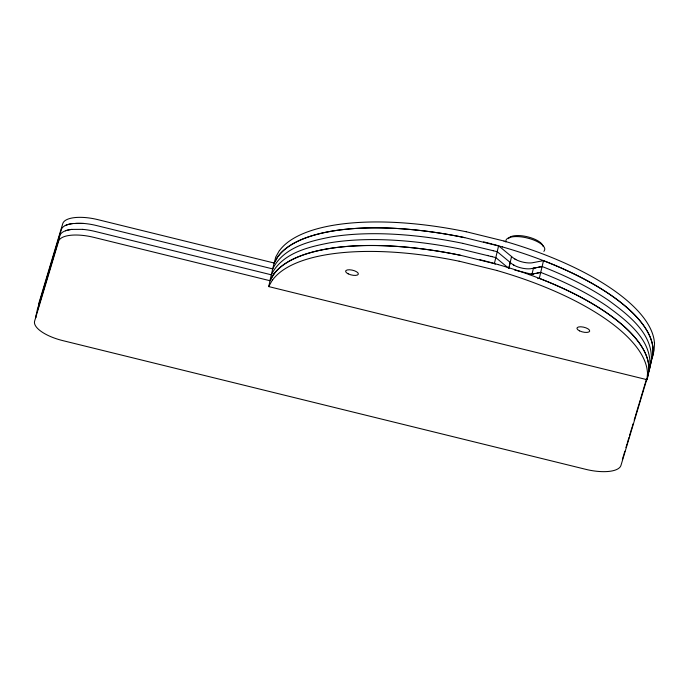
<?xml version="1.0" encoding="UTF-8"?>
<svg xmlns="http://www.w3.org/2000/svg" width="689" height="689" viewBox="0 0 689 689"><rect width="100%" height="100%" fill="white"/><g stroke="black" fill="none" stroke-linecap="round" stroke-linejoin="round"><path stroke-width="1.03" d="M273.8 274.127L270.097 280.681L268.701 286.581L647.083 379.708L647.557 372.361M648.952 366.462L648.487 373.817L647.083 379.708M653.155 348.78L652.681 356.135L654.085 350.236L654.55 342.881M648.323 373.843L648.866 368.038A194.875 73.206 13.4 0 0 539.263 278.356M649.727 367.943C652.776 340.444 627.223 320.936 607.474 306.484A195.004 73.258 13.4 0 0 540.727 272.413L529.195 274.627M651.122 362.052C654.18 334.544 628.618 315.037 608.878 300.585A195.03 73.267 13.4 0 0 542.122 266.522L530.59 268.727A13.057 4.901 13.4 0 1 511.686 263.689L497.208 251.7L463.197 243.467M82.628 229.359A32.4 12.169 13.4 0 1 95.228 231.47L271.328 274.808C281.93 253.199 308.086 247.015 329.73 242.838A194.746 73.163 13.4 0 1 461.802 249.332L495.804 257.6L508.758 268.357L510.213 262.475M647.04 378.502L620.978 465.359A32.435 12.187 13.4 0 1 615.458 470.01A33.029 12.411 13.4 0 1 601.23 471.612A32.435 12.187 13.4 0 1 585.71 469.321L62.845 340.633A32.435 12.187 13.4 0 1 48.178 335.491A33.029 12.411 13.4 0 1 36.81 327.594A32.435 12.187 13.4 0 1 34.648 321.04L58.556 241.331A32.435 12.187 13.4 0 1 64.086 236.672A33.029 12.411 13.4 0 1 78.305 235.07A32.435 12.187 13.4 0 1 93.825 237.361L269.933 280.707L274.127 263.017L277.822 256.454M495.219 264.163L494.409 263.491L498.603 245.809L493.04 244.294M508.818 268.374L511.557 256.566M533.441 274.506A163.836 61.545 13.4 0 0 532.02 274.119L533.415 268.219L536.722 267.573M647.341 376.263L649.357 369.545M647.927 375.583L652.526 356.153L653.06 350.356A194.875 73.206 13.4 0 0 543.457 260.666M650.795 363.508L651.226 362.078M649.288 369.838L649.83 367.969M647.979 375.367L647.333 377.512M650.666 364.016L648.737 370.363M650.14 364.472L652.629 356.179M622.374 459.46L623.752 454.886M624.027 453.973L624.845 451.235M625.948 447.574L627.042 443.914M627.317 443.001L628.962 437.515M629.513 435.689L630.607 432.029M630.883 431.116L631.977 427.464M632.252 426.543L633.079 423.804M634.173 420.144L635.267 416.492M635.542 415.579L638.832 404.607M639.108 403.694L640.21 400.033M640.486 399.12L643.5 389.061M643.776 388.148L646.515 379.002M269.933 280.707L273.628 274.136M279.398 250.546L275.695 257.109L274.3 263L278.003 256.446A194.703 73.146 13.4 0 1 464.601 237.61L502.608 246.929M268.701 286.581L272.405 280.018M37.378 311.781A32.435 12.187 13.4 0 1 37.439 309.249L61.355 229.54A32.4 12.169 13.4 0 1 65.231 225.579L66.885 224.881A33.003 12.402 13.4 0 1 73.18 223.512L84.024 223.469A32.4 12.169 13.4 0 1 96.624 225.57L272.732 268.917C283.325 247.299 309.49 241.124 331.125 236.938A194.746 73.163 13.4 0 1 463.206 243.432M82.628 229.359L71.777 229.411A32.977 12.385 13.4 0 0 65.481 230.781L63.836 231.478A32.4 12.169 13.4 0 0 59.96 235.431L36.043 315.149A32.435 12.187 13.4 0 0 35.983 317.672M538.342 267.263L542.114 266.522M532.089 274.101L532.623 273.998M533.165 273.886L533.708 273.783M534.242 273.679L534.785 273.576M536.938 273.154L537.48 273.051M538.023 272.947L538.557 272.844M539.099 272.732L539.642 272.629M540.176 272.525L540.719 272.422M537.704 278.632L539.315 278.313L543.518 260.631L531.994 262.836A13.057 4.901 13.4 0 1 513.081 257.798L498.603 245.809M466.152 231.719L504.004 241.029M459.158 261.191L497.01 270.501M514.752 270.062L532.511 274.437M274.127 263.017L98.027 219.679A32.435 12.187 13.4 0 0 82.499 217.388A33.029 12.411 13.4 0 0 68.289 218.99A32.435 12.187 13.4 0 0 62.759 223.641L38.842 303.358A32.435 12.187 13.4 0 0 38.782 305.882M483.635 241.882L492.11 244.044M479.441 259.572L487.915 261.734M487.442 255.343L488.38 255.593M529.402 238.549L525.431 237.567A19.955 7.493 13.4 0 0 506.191 239.755L505.743 241.21A19.955 7.493 13.4 0 0 505.838 242.003M498.405 264.61L460.398 255.257A194.703 73.146 13.4 0 0 273.74 274.17M488.846 261.975L494.409 263.491M492.575 250.434L493.505 250.684M491.179 256.334L492.11 256.584M514.898 259.064L515.872 259.598M513.494 264.955L514.468 265.498M272.517 280.061A194.703 73.146 13.4 0 1 459.158 261.226M496.984 270.536A194.703 73.146 13.4 0 1 647.436 372.336M273.921 274.162A194.703 73.146 13.4 0 1 460.553 255.335M498.388 264.645A194.703 73.146 13.4 0 1 648.831 366.436M543.828 251.347A19.955 7.493 13.4 0 0 544.344 250.71L544.792 249.237A19.955 7.493 13.4 0 0 529.393 238.566M508.56 238.687A17.802 6.692 13.4 0 1 526.577 236.585A17.802 6.692 13.4 0 1 543.087 246.335M278.115 256.48A194.703 73.146 13.4 0 1 464.756 237.653M502.582 246.963A194.703 73.146 13.4 0 1 653.034 348.755M279.519 250.581A194.703 73.146 13.4 0 1 466.152 231.754M503.986 241.064A194.703 73.146 13.4 0 1 654.429 342.864M65.231 225.579A32.934 12.376 13.4 0 1 73.18 223.512M75.618 223.314A32.934 12.376 13.4 0 1 83.989 223.469M533.415 268.219A163.836 61.545 13.4 0 1 534.845 268.615M65.481 230.781A33.003 12.402 13.4 0 1 71.777 229.411M579.544 330.866A6.537 2.455 13.4 0 0 589.681 331.168A6.537 2.455 13.4 0 0 580.775 326.784A6.537 2.455 13.4 0 0 579.544 330.866M348.212 273.852A6.537 2.455 13.4 0 0 358.349 274.153A6.537 2.455 13.4 0 0 349.444 269.769A6.537 2.455 13.4 0 0 348.212 273.852"/></g></svg>
